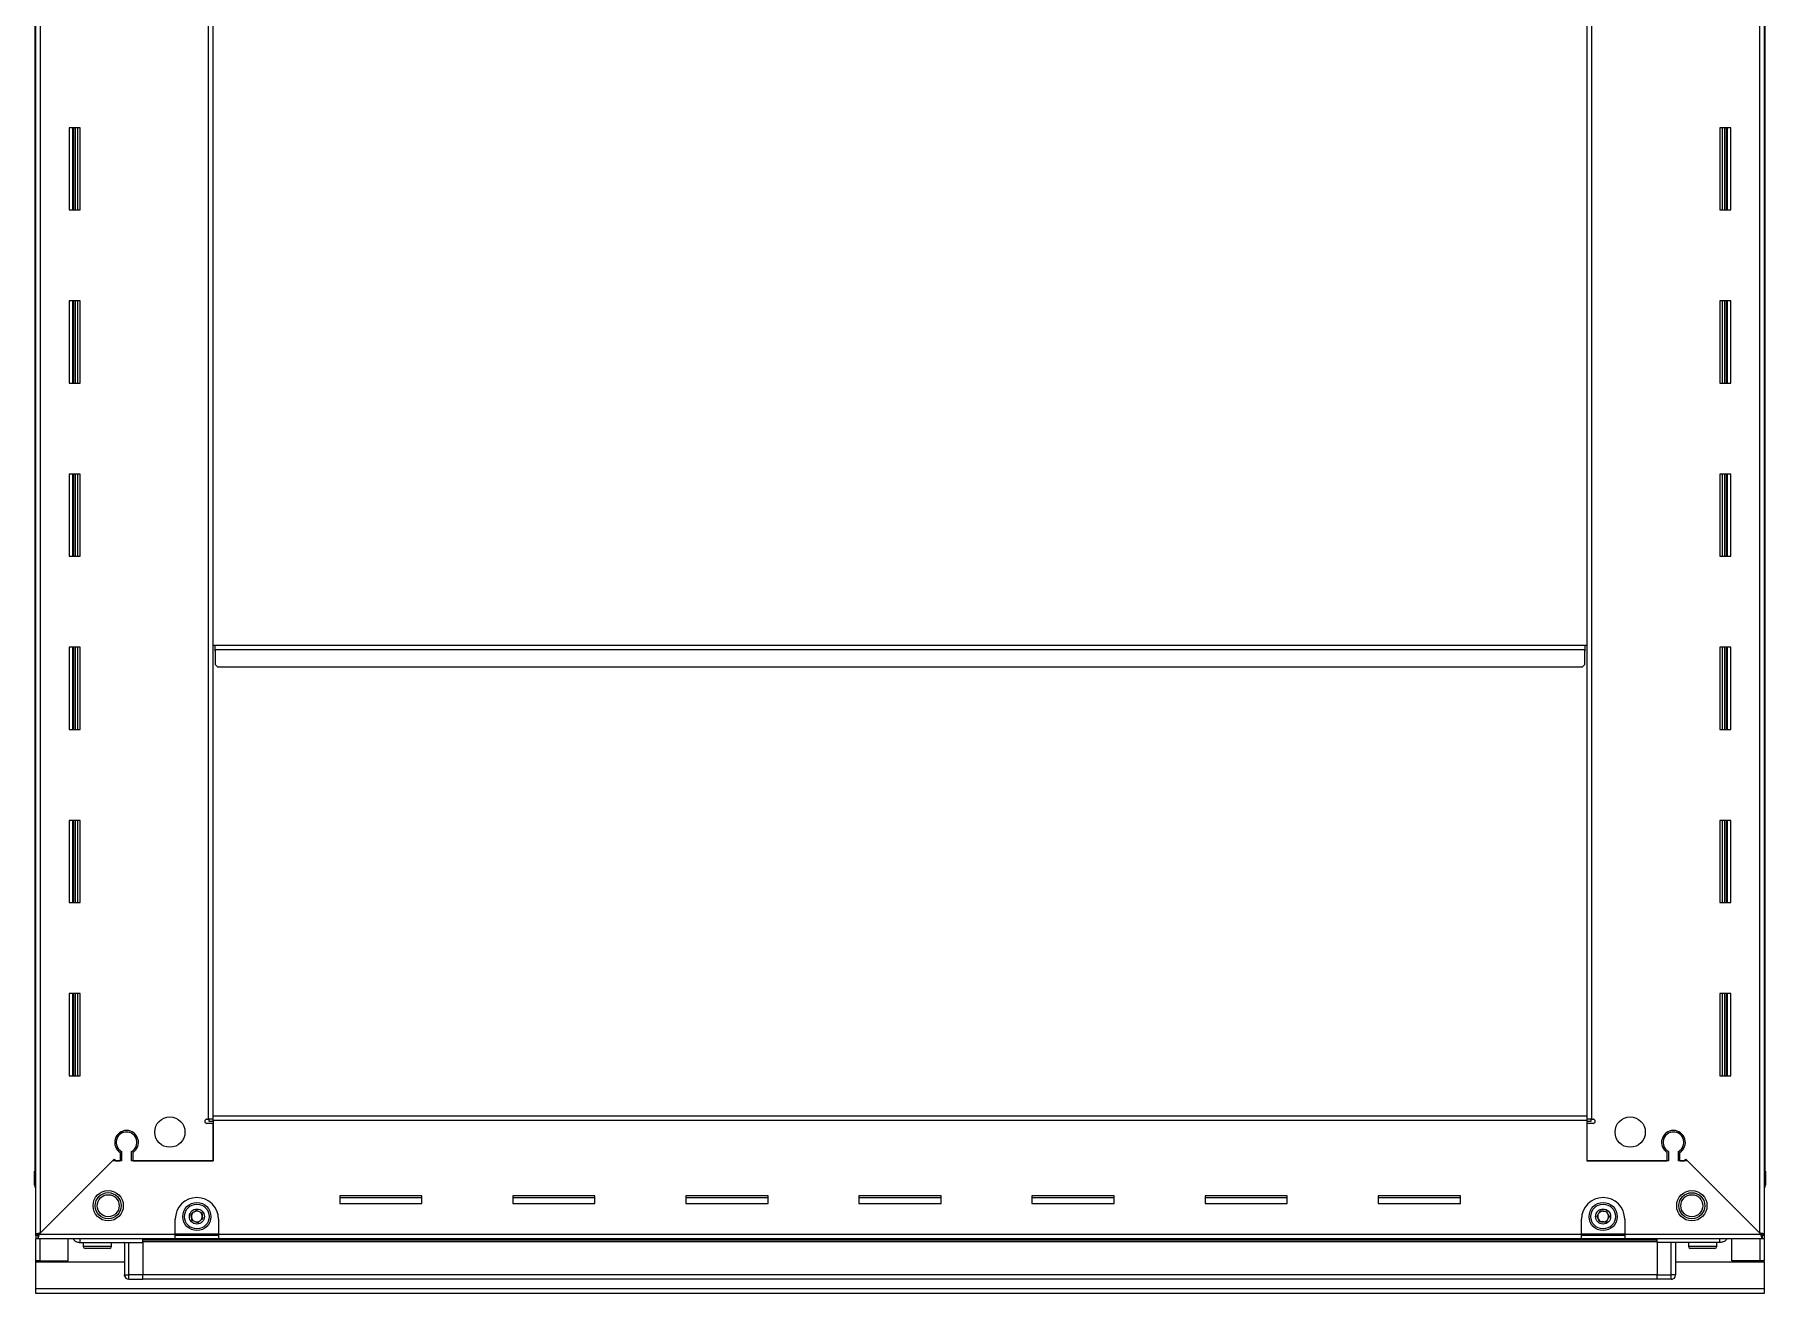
# Model space of a CAD drawing. Header units: millimetres. Extents: x 775 to 4543, y -886 to 2234.
# Drawn here: x 3667 to 4467, y 894 to 1476 of the extents above; entities that cross this region are included whole.
import ezdxf

# ---------------------------------------------------------------- set-up
doc = ezdxf.new("R2010")
doc.units = ezdxf.units.MM

msp = doc.modelspace()

# ---------------------------------------------------------------- linework, layer by layer
at = {"color": 7, "linetype": 'Continuous', "lineweight": 25}
for p, q in [((3667.64, 921.68), (3667.64, 2066.18)), ((4466.64, 2066.18), (4466.64, 921.68)), ((3667.29, 2036.93), (3667.29, 950.93)), ((4466.99, 950.93), (4466.99, 2036.93)), ((3749.64, 976.43), (3749.64, 2011.43)), ((4384.64, 2011.43), (4384.64, 976.43)), ((3688.14, 1432.93), (3683.14, 1432.93)), ((3683.14, 1432.93), (3683.14, 1394.93)), ((3685.29, 1394.93), (3685.29, 1432.93)), ((3687.08, 1394.93), (3687.08, 1432.93)), ((3687.11, 1394.93), (3687.11, 1432.93)), ((3688.14, 1394.93), (3688.14, 1432.93)), ((4446.14, 1432.93), (4446.14, 1394.93)), ((4451.14, 1432.93), (4446.14, 1432.93)), ((4447.16, 1432.93), (4447.16, 1394.93)), ((4447.2, 1432.93), (4447.2, 1394.93)), ((4448.99, 1432.93), (4448.99, 1394.93)), ((4451.14, 1394.93), (4451.14, 1432.93)), ((3683.14, 1394.93), (3688.14, 1394.93)), ((4446.14, 1394.93), (4451.14, 1394.93)), ((3688.14, 1352.93), (3683.14, 1352.93)), ((3683.14, 1352.93), (3683.14, 1314.93)), ((3685.29, 1314.93), (3685.29, 1352.93)), ((3687.08, 1314.93), (3687.08, 1352.93)), ((3687.11, 1314.93), (3687.11, 1352.93)), ((3688.14, 1314.93), (3688.14, 1352.93)), ((4446.14, 1352.93), (4446.14, 1314.93)), ((4451.14, 1352.93), (4446.14, 1352.93)), ((4447.16, 1352.93), (4447.16, 1314.93)), ((4447.2, 1352.93), (4447.2, 1314.93)), ((4448.99, 1352.93), (4448.99, 1314.93)), ((4451.14, 1314.93), (4451.14, 1352.93)), ((3683.14, 1314.93), (3688.14, 1314.93)), ((4446.14, 1314.93), (4451.14, 1314.93)), ((3688.14, 1272.93), (3683.14, 1272.93)), ((3683.14, 1272.93), (3683.14, 1234.93)), ((3685.29, 1234.93), (3685.29, 1272.93)), ((3687.08, 1234.93), (3687.08, 1272.93)), ((3687.11, 1234.93), (3687.11, 1272.93)), ((3688.14, 1234.93), (3688.14, 1272.93)), ((4446.14, 1272.93), (4446.14, 1234.93)), ((4451.14, 1272.93), (4446.14, 1272.93)), ((4447.16, 1272.93), (4447.16, 1234.93)), ((4447.2, 1272.93), (4447.2, 1234.93)), ((4448.99, 1272.93), (4448.99, 1234.93)), ((4451.14, 1234.93), (4451.14, 1272.93)), ((3683.14, 1234.93), (3688.14, 1234.93)), ((4446.14, 1234.93), (4451.14, 1234.93)), ((3688.14, 1192.93), (3683.14, 1192.93)), ((3683.14, 1192.93), (3683.14, 1154.93)), ((3685.29, 1154.93), (3685.29, 1192.93)), ((3687.08, 1154.93), (3687.08, 1192.93)), ((3687.11, 1154.93), (3687.11, 1192.93)), ((3688.14, 1154.93), (3688.14, 1192.93)), ((3749.64, 1193.93), (3750.39, 1193.93)), ((3750.39, 1193.93), (3750.39, 1191.08)), ((3750.64, 1191.83), (3750.64, 1193.93)), ((3750.64, 1193.93), (4383.64, 1193.93)), ((4383.64, 1193.93), (4383.64, 1191.83)), ((4383.89, 1191.08), (4383.89, 1193.93)), ((4383.89, 1193.93), (4384.64, 1193.93)), ((4446.14, 1192.93), (4446.14, 1154.93)), ((4451.14, 1192.93), (4446.14, 1192.93)), ((4447.16, 1192.93), (4447.16, 1154.93)), ((4447.2, 1192.93), (4447.2, 1154.93)), ((4448.99, 1192.93), (4448.99, 1154.93)), ((4451.14, 1154.93), (4451.14, 1192.93)), ((3750.39, 1191.08), (3750.64, 1191.08)), ((3750.64, 1191.83), (3750.64, 1184.93)), ((3750.64, 1184.93), (3751.64, 1183.93)), ((4382.64, 1183.93), (4383.64, 1184.93)), ((4383.64, 1184.93), (4383.64, 1191.83)), ((4383.64, 1191.08), (4383.89, 1191.08)), ((3751.64, 1183.93), (4382.64, 1183.93)), ((3683.14, 1154.93), (3688.14, 1154.93)), ((4446.14, 1154.93), (4451.14, 1154.93)), ((3688.14, 1112.93), (3683.14, 1112.93)), ((3683.14, 1112.93), (3683.14, 1074.93)), ((3685.29, 1074.93), (3685.29, 1112.93)), ((3687.08, 1074.93), (3687.08, 1112.93)), ((3687.11, 1074.93), (3687.11, 1112.93)), ((3688.14, 1074.93), (3688.14, 1112.93)), ((4446.14, 1112.93), (4446.14, 1074.93)), ((4451.14, 1112.93), (4446.14, 1112.93)), ((4447.16, 1112.93), (4447.16, 1074.93)), ((4447.2, 1112.93), (4447.2, 1074.93)), ((4448.99, 1112.93), (4448.99, 1074.93)), ((4451.14, 1074.93), (4451.14, 1112.93)), ((3683.14, 1074.93), (3688.14, 1074.93)), ((4446.14, 1074.93), (4451.14, 1074.93)), ((3688.14, 1032.93), (3683.14, 1032.93)), ((3683.14, 1032.93), (3683.14, 994.93)), ((3685.29, 994.93), (3685.29, 1032.93)), ((3687.08, 994.93), (3687.08, 1032.93)), ((3687.11, 994.93), (3687.11, 1032.93)), ((3688.14, 994.93), (3688.14, 1032.93)), ((4446.14, 1032.93), (4446.14, 994.93)), ((4451.14, 1032.93), (4446.14, 1032.93)), ((4447.16, 1032.93), (4447.16, 994.93)), ((4447.2, 1032.93), (4447.2, 994.93)), ((4448.99, 1032.93), (4448.99, 994.93)), ((4451.14, 994.93), (4451.14, 1032.93)), ((3683.14, 994.93), (3688.14, 994.93)), ((4446.14, 994.93), (4451.14, 994.93)), ((3749.64, 974.33), (3749.64, 976.43)), ((3749.64, 976.43), (4384.64, 976.43)), ((4384.64, 976.43), (4384.64, 974.33)), ((3707.64, 969.31), (3707.64, 968.55)), ((3746.79, 974.93), (3747.54, 974.93)), ((3749.64, 972.93), (3746.79, 972.93)), ((3749.64, 974.93), (3747.54, 974.93)), ((3747.64, 974.93), (3747.64, 973.93)), ((3747.64, 973.93), (3749.64, 973.93)), ((3749.64, 974.33), (3749.64, 955.68)), ((3749.64, 955.68), (3749.64, 972.93)), ((4386.74, 974.93), (4384.64, 974.93)), ((4384.64, 974.33), (4384.64, 955.68)), ((4384.64, 973.93), (4386.64, 973.93)), ((4384.64, 972.93), (4384.64, 955.68)), ((4387.49, 972.93), (4384.64, 972.93)), ((4386.64, 973.93), (4386.64, 974.93)), ((4386.74, 974.93), (4387.49, 974.93)), ((4426.64, 969.31), (4426.64, 968.55)), ((3703.14, 955.68), (3669.24, 921.78)), ((3669.74, 922.28), (3703.84, 956.38)), ((3707.34, 955.68), (3703.14, 955.68)), ((3703.84, 956.38), (3704.54, 955.68)), ((3704.54, 955.68), (3706.64, 955.68)), ((3706.64, 959.57), (3706.64, 955.68)), ((3707.34, 959.97), (3707.34, 955.68)), ((3711.94, 955.68), (3711.94, 959.97)), ((3749.64, 955.68), (3711.94, 955.68)), ((3712.64, 955.68), (3712.64, 959.57)), ((3712.64, 955.68), (3749.64, 955.68)), ((4422.34, 955.68), (4384.64, 955.68)), ((4384.64, 955.68), (4421.64, 955.68)), ((4421.64, 959.57), (4421.64, 955.68)), ((4422.34, 959.97), (4422.34, 955.68)), ((4426.94, 955.68), (4426.94, 959.97)), ((4431.14, 955.68), (4426.94, 955.68)), ((4427.64, 955.68), (4427.64, 959.57)), ((4427.64, 955.68), (4429.74, 955.68)), ((4429.74, 955.68), (4430.44, 956.38)), ((4430.44, 956.38), (4464.54, 922.28)), ((4465.04, 921.78), (4431.14, 955.68)), ((3667.14, 944.43), (3667.14, 950.93)), ((3667.14, 950.93), (3667.14, 950.93)), ((3667.14, 950.93), (3667.14, 950.93)), ((3667.14, 950.93), (3667.14, 944.43)), ((3667.64, 950.93), (3667.14, 950.93)), ((4466.64, 950.93), (4467.14, 950.93)), ((4467.14, 950.93), (4467.14, 950.93)), ((4467.14, 944.43), (4467.14, 950.93)), ((4467.14, 950.93), (4467.14, 944.43)), ((3667.64, 943.11), (3667.64, 943.11)), ((3846.14, 939.43), (3808.14, 939.43)), ((3808.14, 939.43), (3808.14, 935.93)), ((3808.14, 938.68), (3846.14, 938.68)), ((3846.14, 935.93), (3846.14, 939.43)), ((3926.14, 939.43), (3888.14, 939.43)), ((3888.14, 939.43), (3888.14, 935.93)), ((3888.14, 938.68), (3926.14, 938.68)), ((3926.14, 935.93), (3926.14, 939.43)), ((4006.14, 939.43), (3968.14, 939.43)), ((3968.14, 939.43), (3968.14, 935.93)), ((3968.14, 938.68), (4006.14, 938.68)), ((4006.14, 935.93), (4006.14, 939.43)), ((4086.14, 939.43), (4048.14, 939.43)), ((4048.14, 939.43), (4048.14, 935.93)), ((4048.14, 938.68), (4086.14, 938.68)), ((4086.14, 935.93), (4086.14, 939.43)), ((4166.14, 939.43), (4128.14, 939.43)), ((4128.14, 939.43), (4128.14, 935.93)), ((4128.14, 938.68), (4166.14, 938.68)), ((4166.14, 935.93), (4166.14, 939.43)), ((4246.14, 939.43), (4208.14, 939.43)), ((4208.14, 939.43), (4208.14, 935.93)), ((4208.14, 938.68), (4246.14, 938.68)), ((4246.14, 935.93), (4246.14, 939.43)), ((4326.14, 939.43), (4288.14, 939.43)), ((4288.14, 939.43), (4288.14, 935.93)), ((4288.14, 938.68), (4326.14, 938.68)), ((4326.14, 935.93), (4326.14, 939.43)), ((3732.14, 921.78), (3732.14, 928.68)), ((3752.14, 928.68), (3752.14, 921.78)), ((3808.14, 935.93), (3846.14, 935.93)), ((3888.14, 935.93), (3926.14, 935.93)), ((3968.14, 935.93), (4006.14, 935.93)), ((4048.14, 935.93), (4086.14, 935.93)), ((4128.14, 935.93), (4166.14, 935.93)), ((4208.14, 935.93), (4246.14, 935.93)), ((4288.14, 935.93), (4326.14, 935.93)), ((4382.14, 921.78), (4382.14, 928.68)), ((4402.14, 928.68), (4402.14, 921.78)), ((3667.64, 921.18), (3667.64, 921.68)), ((3669.14, 921.68), (3667.64, 921.68)), ((3667.64, 921.18), (3667.64, 919.68)), ((3668.64, 921.18), (3667.64, 921.18)), ((3668.64, 921.18), (3668.64, 919.68)), ((3732.14, 919.68), (3732.14, 921.78)), ((3752.14, 921.18), (3732.14, 921.18)), ((3752.14, 921.78), (3752.14, 919.68)), ((4382.14, 919.68), (4382.14, 921.78)), ((4402.14, 921.18), (4382.14, 921.18)), ((4402.14, 921.78), (4402.14, 919.68)), ((4465.14, 921.68), (4466.64, 921.68)), ((4465.64, 921.18), (4465.64, 919.68)), ((4466.64, 921.18), (4465.64, 921.18)), ((4466.64, 921.68), (4466.64, 921.18)), ((4466.64, 921.18), (4466.64, 919.68)), ((3667.64, 909.43), (3667.64, 919.68)), ((3668.64, 919.68), (3667.64, 919.68)), ((3732.14, 919.68), (3668.64, 919.68)), ((3682.64, 909.43), (3682.64, 919.68)), ((3688.14, 917.93), (3717.14, 917.93)), ((3689.64, 917.93), (3689.64, 916.03)), ((3694.21, 915.23), (3690.44, 915.23)), ((3701.84, 915.23), (3694.21, 915.23)), ((3702.64, 916.03), (3702.64, 917.93)), ((3708.64, 917.93), (3708.64, 902.93)), ((4417.14, 919.08), (3717.14, 919.08)), ((3717.14, 917.93), (3717.14, 918.43)), ((3717.14, 917.93), (3717.14, 902.93)), ((3752.14, 919.68), (3732.14, 919.68)), ((4382.14, 919.68), (3752.14, 919.68)), ((4402.14, 919.68), (4382.14, 919.68)), ((4465.64, 919.68), (4402.14, 919.68)), ((4417.14, 917.93), (4417.14, 918.43)), ((4446.14, 917.93), (4417.14, 917.93)), ((4417.14, 917.93), (4417.14, 902.93)), ((4425.64, 917.93), (4425.64, 902.93)), ((4431.64, 917.93), (4431.64, 916.03)), ((4439.43, 915.23), (4432.44, 915.23)), ((4443.84, 915.23), (4439.43, 915.23)), ((4444.64, 916.03), (4444.64, 917.93)), ((4451.64, 909.43), (4451.64, 919.68)), ((4466.64, 919.68), (4465.64, 919.68)), ((4466.64, 919.68), (4466.64, 909.43)), ((3669.74, 909.43), (3667.64, 909.43)), ((3667.64, 908.93), (3667.64, 909.43)), ((3667.64, 896.53), (3667.64, 908.93)), ((3667.64, 908.93), (3708.64, 908.93)), ((3669.14, 908.93), (3669.14, 909.43)), ((3669.74, 909.43), (3682.64, 909.43)), ((4425.64, 908.93), (4466.64, 908.93)), ((4464.54, 909.43), (4451.64, 909.43)), ((4466.64, 909.43), (4464.54, 909.43)), ((4465.14, 908.93), (4465.14, 909.43)), ((4466.64, 908.93), (4466.64, 909.43)), ((4466.64, 908.93), (4466.64, 896.53)), ((3667.64, 894.43), (3667.64, 896.53)), ((3708.64, 902.93), (3708.64, 902.93)), ((3710.64, 900.93), (3717.14, 900.93)), ((3710.64, 900.93), (3717.14, 900.93)), ((3717.14, 900.93), (3717.14, 902.93)), ((3717.14, 901.08), (4417.14, 901.08)), ((3717.14, 900.93), (3717.14, 900.93)), ((4417.14, 900.93), (4417.14, 902.93)), ((4423.64, 900.93), (4417.14, 900.93)), ((4417.14, 900.93), (4417.14, 900.93)), ((4417.14, 900.93), (4417.14, 900.93)), ((4423.64, 900.93), (4417.14, 900.93)), ((4424.96, 901.43), (4424.96, 901.43)), ((4466.64, 896.53), (4466.64, 894.43)), ((4466.64, 894.43), (3667.64, 894.43))]:
    msp.add_line(p, q, dxfattribs=at)
at = {"color": 8, "linetype": 'Continuous', "lineweight": 18}
for p, q in [((3669.74, 2065.58), (3669.74, 922.28)), ((4464.54, 922.28), (4464.54, 2065.58)), ((3747.54, 974.93), (3747.54, 2012.93)), ((4386.74, 2012.93), (4386.74, 974.93)), ((3684.64, 1432.93), (3684.64, 1394.93)), ((3685.87, 1432.93), (3685.87, 1394.93)), ((4448.4, 1394.93), (4448.4, 1432.93)), ((4449.64, 1394.93), (4449.64, 1432.93)), ((3684.64, 1352.93), (3684.64, 1314.93)), ((3685.87, 1352.93), (3685.87, 1314.93)), ((4448.4, 1314.93), (4448.4, 1352.93)), ((4449.64, 1314.93), (4449.64, 1352.93)), ((3684.64, 1272.93), (3684.64, 1234.93)), ((3685.87, 1272.93), (3685.87, 1234.93)), ((4448.4, 1234.93), (4448.4, 1272.93)), ((4449.64, 1234.93), (4449.64, 1272.93)), ((3684.64, 1192.93), (3684.64, 1154.93)), ((3685.87, 1192.93), (3685.87, 1154.93)), ((4448.4, 1154.93), (4448.4, 1192.93)), ((4449.64, 1154.93), (4449.64, 1192.93)), ((3750.64, 1191.83), (4383.64, 1191.83)), ((3684.64, 1112.93), (3684.64, 1074.93)), ((3685.87, 1112.93), (3685.87, 1074.93)), ((4448.4, 1074.93), (4448.4, 1112.93)), ((4449.64, 1074.93), (4449.64, 1112.93)), ((3684.64, 1032.93), (3684.64, 994.93)), ((3685.87, 1032.93), (3685.87, 994.93)), ((4448.4, 994.93), (4448.4, 1032.93)), ((4449.64, 994.93), (4449.64, 1032.93)), ((4384.64, 974.33), (3749.64, 974.33)), ((3667.64, 944.43), (3667.14, 944.43)), ((4466.64, 944.43), (4467.14, 944.43)), ((3669.24, 921.78), (3732.14, 921.78)), ((3752.14, 921.78), (3732.14, 921.78)), ((3752.14, 921.78), (4382.14, 921.78)), ((4402.14, 921.78), (4382.14, 921.78)), ((4402.14, 921.78), (4465.04, 921.78)), ((3669.74, 909.43), (3669.74, 919.68)), ((3693.94, 916.03), (3689.64, 916.03)), ((3702.64, 916.03), (3693.94, 916.03)), ((3710.64, 902.93), (3710.64, 917.93)), ((3717.14, 919.67), (4417.14, 919.67)), ((3717.14, 918.43), (4417.14, 918.43)), ((4423.64, 902.93), (4423.64, 917.93)), ((4439.61, 916.03), (4431.64, 916.03)), ((4444.64, 916.03), (4439.61, 916.03)), ((4464.54, 919.68), (4464.54, 909.43)), ((3669.74, 908.93), (3669.74, 909.43)), ((4464.54, 909.43), (4464.54, 908.93)), ((4466.64, 896.53), (3667.64, 896.53)), ((3708.64, 902.93), (3710.64, 902.93)), ((3717.14, 902.93), (3710.64, 902.93)), ((3710.64, 900.93), (3710.64, 902.93)), ((3717.14, 903.08), (4417.14, 903.08)), ((4417.14, 902.93), (4423.64, 902.93)), ((4425.64, 902.93), (4423.64, 902.93)), ((4423.64, 900.93), (4423.64, 902.93))]:
    msp.add_line(p, q, dxfattribs=at)
at = {"color": 7, "linetype": 'Continuous', "lineweight": 25, "flags": 128}
msp.add_lwpolyline([(3708.78, 902.18), (3708.68, 902.54), (3708.64, 902.93)], dxfattribs=at)
at = {"color": 7, "linetype": 'Continuous', "lineweight": 25}
for centre, radius in [((3729.64, 968.93), 7), ((4404.64, 968.93), 7), ((3701.14, 934.93), 7), ((3701.14, 934.93), 6.03), ((3701.14, 934.93), 5.1), ((3742.14, 929.93), 6.5), ((4392.14, 929.93), 6.5), ((4433.14, 934.93), 7), ((4433.14, 934.93), 6.02), ((4433.14, 934.93), 5.1), ((3742.14, 929.93), 3.46), ((4392.14, 929.93), 3.46)]:
    msp.add_circle(centre, radius, dxfattribs=at)
at = {"color": 8, "linetype": 'Continuous', "lineweight": 18}
for centre in [(3742.14, 929.93), (4392.14, 929.93)]:
    msp.add_circle(centre, 5.7, dxfattribs=at)
at = {"color": 7, "linetype": 'Continuous', "lineweight": 25}
for centre, radius, start, end in [((3709.64, 964.18), 5.5, 303.05573, 236.94427), ((3709.64, 964.18), 4.8, 298.63099, 241.36901), ((3746.79, 973.93), 1, 90, 270), ((4387.49, 973.93), 1, 270, 90), ((4424.64, 964.18), 5.5, 303.05573, 236.94427), ((4424.64, 964.18), 4.8, 298.63099, 241.36901), ((3669.14, 944.43), 2, 180, 198.58003), ((3669.14, 944.43), 2, 180, 221.39416), ((4465.14, 944.43), 2, 318.59038, 0), ((3669.14, 944.43), 2, 213.94202, 221.40962), ((3742.14, 928.68), 10, 90, 180), ((3742.14, 928.68), 10, 0, 90), ((4392.14, 928.68), 10, 90, 180), ((4392.14, 928.68), 10, 0, 90), ((3742.14, 929.93), 2.5, 127.47401, 187.47401), ((3742.14, 929.93), 2.5, 187.47401, 247.47401), ((3742.14, 929.93), 2.5, 67.47401, 127.47401), ((3742.14, 929.93), 2.5, 7.47401, 67.47401), ((3742.14, 929.93), 2.5, 307.47401, 7.47401), ((4392.14, 929.93), 2.5, 147.04236, 207.04236), ((4392.14, 929.93), 2.5, 207.04236, 267.04236), ((4392.14, 929.93), 2.5, 87.04236, 147.04236), ((4392.14, 929.93), 2.5, 267.04236, 327.04236), ((4392.14, 929.93), 2.5, 27.04236, 87.04236), ((4392.14, 929.93), 2.5, 327.04236, 27.04236), ((3742.14, 929.93), 2.5, 247.47401, 307.47401), ((3690.44, 916.03), 0.8, 180, 270), ((3701.84, 916.03), 0.8, 270, 360), ((3708.44, 917.73), 0.2, 0, 90), ((4425.84, 917.73), 0.2, 90, 180), ((4432.44, 916.03), 0.8, 180, 270), ((4443.84, 916.03), 0.8, 270, 360), ((3710.64, 902.93), 2, 180, 270), ((4423.64, 902.93), 2, 270, 0), ((4423.64, 902.93), 2, 270, 288.58003), ((4423.64, 902.93), 2, 303.94202, 311.40962)]:
    msp.add_arc(centre, radius, start, end, dxfattribs=at)
for points, knots in [([(3739.47, 931.04), (3739.57, 931.12), (3740.04, 931.48), (3740.83, 932.09), (3741.49, 932.59), (3741.76, 932.8)], [0, 0, 0, 0, 0.133125, 0.637099, 1, 1, 1, 1]), ([(3739.85, 928.18), (3739.78, 928.69), (3739.65, 929.65), (3739.53, 930.6), (3739.47, 931.04)], [0, 0, 0, 0, 0.534686, 1, 1, 1, 1]), ([(3742.51, 927.07), (3742.04, 927.27), (3741.15, 927.64), (3740.26, 928.01), (3739.85, 928.18)], [0, 0, 0, 0, 0.534686, 1, 1, 1, 1]), ([(3741.76, 932.8), (3742.24, 932.6), (3743.13, 932.23), (3744.02, 931.86), (3744.43, 931.69)], [0, 0, 0, 0, 0.5346859, 1, 1, 1, 1]), ([(3744.8, 928.83), (3744.53, 928.62), (3743.88, 928.12), (3743.09, 927.51), (3742.61, 927.15), (3742.51, 927.07)], [0, 0, 0, 0, 0.3629006, 0.8668753, 1, 1, 1, 1]), ([(3744.43, 931.69), (3744.5, 931.18), (3744.62, 930.22), (3744.75, 929.27), (3744.8, 928.83)], [0, 0, 0, 0, 0.534686, 1, 1, 1, 1]), ([(4389.25, 930.08), (4389.53, 930.52), (4390.06, 931.33), (4390.58, 932.13), (4390.82, 932.51)], [0, 0, 0, 0, 0.534686, 1, 1, 1, 1]), ([(4390.57, 927.51), (4390.33, 927.97), (4389.89, 928.83), (4389.46, 929.69), (4389.25, 930.08)], [0, 0, 0, 0, 0.534686, 1, 1, 1, 1]), ([(4390.82, 932.51), (4390.95, 932.5), (4391.55, 932.47), (4392.54, 932.42), (4393.36, 932.37), (4393.71, 932.36)], [0, 0, 0, 0, 0.133125, 0.637099, 1, 1, 1, 1]), ([(4395.02, 929.79), (4394.74, 929.35), (4394.21, 928.54), (4393.69, 927.74), (4393.45, 927.36)], [0, 0, 0, 0, 0.534686, 1, 1, 1, 1]), ([(4393.71, 932.36), (4393.94, 931.9), (4394.38, 931.04), (4394.82, 930.18), (4395.02, 929.79)], [0, 0, 0, 0, 0.534686, 1, 1, 1, 1]), ([(3669.74, 922.28), (3669.48, 922.24), (3668.99, 922.15), (3668.35, 922.01), (3667.88, 921.88), (3667.66, 921.77), (3667.64, 921.71), (3667.64, 921.68)], [0, 0, 0, 0, 0.230255, 0.448522, 0.666786, 0.88505, 1, 1, 1, 1]), ([(3668.64, 919.68), (3668.68, 919.71), (3668.77, 919.76), (3668.91, 920.16), (3669.04, 920.71), (3669.15, 921.29), (3669.21, 921.66), (3669.24, 921.78)], [0, 0, 0, 0, 0.2302553, 0.4485219, 0.6667858, 0.8850496, 1, 1, 1, 1]), ([(4393.45, 927.36), (4393.11, 927.38), (4392.28, 927.42), (4391.29, 927.47), (4390.69, 927.51), (4390.57, 927.51)], [0, 0, 0, 0, 0.362901, 0.866875, 1, 1, 1, 1]), ([(4466.64, 921.68), (4466.61, 921.73), (4466.56, 921.82), (4466.17, 921.95), (4465.61, 922.08), (4465.03, 922.19), (4464.66, 922.26), (4464.54, 922.28)], [0, 0, 0, 0, 0.230255, 0.448522, 0.666786, 0.88505, 1, 1, 1, 1]), ([(4465.04, 921.78), (4465.08, 921.53), (4465.17, 921.04), (4465.31, 920.4), (4465.44, 919.93), (4465.55, 919.71), (4465.61, 919.69), (4465.64, 919.68)], [0, 0, 0, 0, 0.2302553, 0.4485219, 0.6667858, 0.8850496, 1, 1, 1, 1]), ([(3684.92, 919.68), (3685.04, 919.48), (3685.43, 918.83), (3686.58, 918.13), (3687.62, 918), (3688.14, 917.93)], [0, 0, 0, 0, 0.18225, 0.591125, 1, 1, 1, 1]), ([(3717.14, 917.93), (3717.14, 917.97), (3717.14, 918.05), (3717.14, 918.67), (3717.14, 919.23), (3717.14, 919.6), (3717.14, 919.61)], [0, 0, 0, 0, 0.330266, 0.660532, 0.990799, 1, 1, 1, 1]), ([(4417.14, 917.93), (4417.14, 917.97), (4417.14, 918.05), (4417.14, 918.67), (4417.14, 919.23), (4417.14, 919.6), (4417.14, 919.61)], [0, 0, 0, 0, 0.330267, 0.660534, 0.990802, 1, 1, 1, 1]), ([(4449.35, 919.68), (4449.23, 919.48), (4448.85, 918.83), (4447.69, 918.13), (4446.66, 918), (4446.14, 917.93)], [0, 0, 0, 0, 0.1822499, 0.5911249, 1, 1, 1, 1])]:
    msp.add_open_spline(points, degree=3, knots=knots, dxfattribs=at)
for points in [[(3668.64, 921.18), (3668.69, 921.19), (3668.79, 921.21), (3668.94, 921.35), (3669.09, 921.55), (3669.19, 921.71), (3669.24, 921.78)], [(3669.74, 922.28), (3669.66, 922.23), (3669.5, 922.13), (3669.3, 921.98), (3669.16, 921.83), (3669.15, 921.73), (3669.14, 921.68)], [(4465.14, 921.68), (4465.13, 921.73), (4465.11, 921.83), (4464.97, 921.98), (4464.77, 922.13), (4464.62, 922.23), (4464.54, 922.28)], [(4465.04, 921.78), (4465.09, 921.71), (4465.19, 921.55), (4465.34, 921.35), (4465.49, 921.21), (4465.59, 921.19), (4465.64, 921.18)]]:
    msp.add_open_spline(points, degree=3, dxfattribs=at)
at = {"color": 8, "linetype": 'Continuous', "lineweight": 18}
for points in [[(3688.14, 917.93), (3688.14, 917.98), (3688.14, 918.05), (3688.14, 918.49), (3688.14, 918.94), (3688.14, 919.36), (3688.14, 919.63), (3688.14, 919.68)], [(4446.14, 917.93), (4446.14, 917.98), (4446.14, 918.05), (4446.14, 918.49), (4446.14, 918.94), (4446.14, 919.36), (4446.14, 919.63), (4446.14, 919.68)]]:
    msp.add_open_spline(points, degree=3, knots=[0, 0, 0, 0, 0.359753, 0.553414, 0.751185, 0.948956, 1, 1, 1, 1], dxfattribs=at)

doc.saveas('drawing.dxf')
